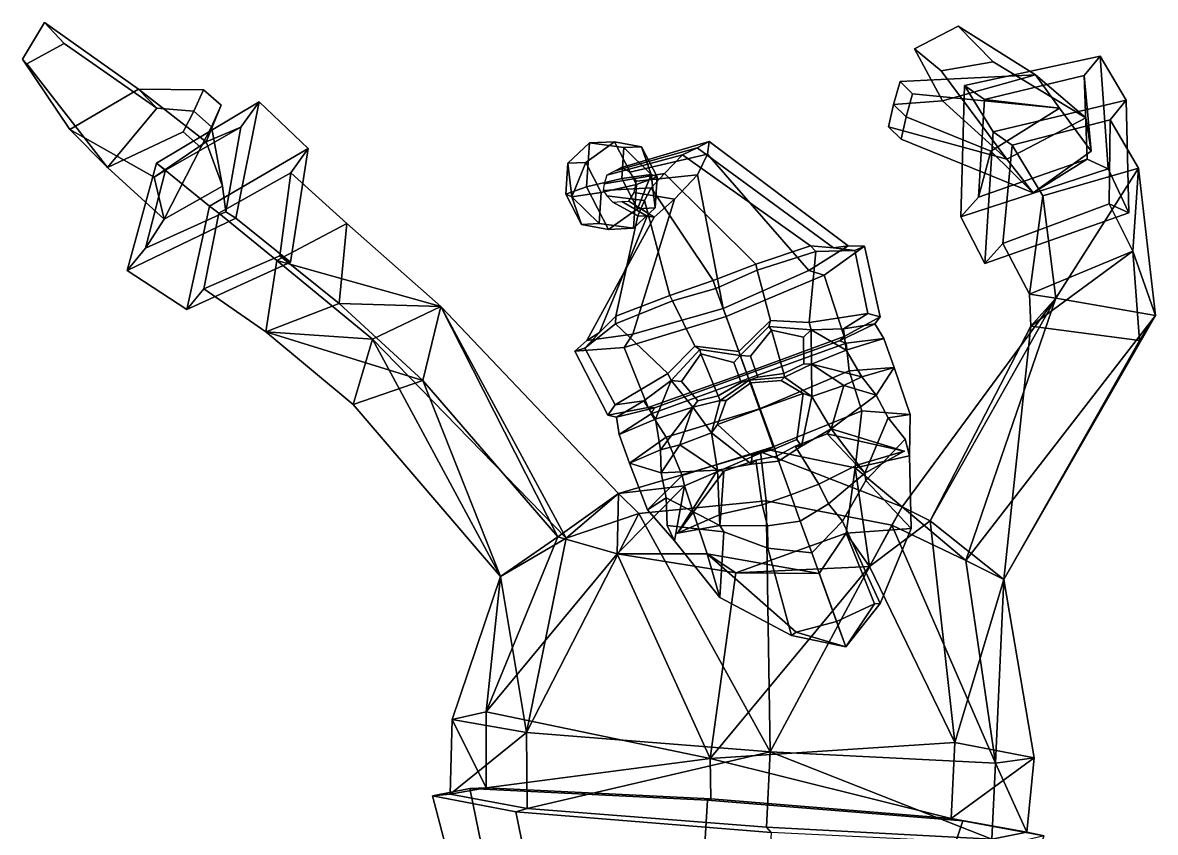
# Model space of a CAD drawing. Extents: x -321 to 168, y -161 to 365.
# Drawn here: x -321 to 167.7, y 15.1 to 364.7 of the extents above; entities that cross this region are included whole.
import ezdxf

# ---------------------------------------------------------------- set-up
doc = ezdxf.new("R2010")
doc.units = 0

msp = doc.modelspace()

# ---------------------------------------------------------------- linework, layer by layer
for p in [(59.280144, 179.624817, 96.495132), (-38.515999, 144.223114, 96.495132)]:
    msp.add_point(p)
for points in [[(-319.134705, 346.829834, 126.013069), (-302.998566, 355.644928, 132.021713), (-311.608002, 364.65741, 114.5019), (-320.973053, 348.833923, 102.777237)], [(-320.973053, 348.833923, 102.777237), (-311.608002, 364.65741, 114.5019), (-270.936554, 335.942474, 66.626259), (-300.655518, 318.511963, 55.118664)], [(-302.998566, 355.644928, 132.021713), (-263.124908, 327.697906, 106.921448), (-270.936554, 335.942474, 66.626259), (-311.608002, 364.65741, 114.5019)], [(75.250961, 343.857544, 147.862961), (97.629372, 347.794678, 142.294708), (82.55011, 363.175903, 138.890549), (63.741619, 353.316864, 135.524353)], [(63.741619, 353.316864, 135.524353), (82.55011, 363.175903, 138.890549), (115.9533, 342.110291, 82.222595), (75.904411, 330.904297, 87.04023)], [(97.629372, 347.794678, 142.294708), (137.637665, 323.541351, 104.682495), (115.9533, 342.110291, 82.222595), (82.55011, 363.175903, 138.890549)], [(-319.134705, 346.829834, 126.013069), (-284.437134, 302.102631, 86.588104), (-263.124908, 327.697906, 106.921448), (-302.998566, 355.644928, 132.021713)], [(75.250961, 343.857544, 147.862961), (63.741619, 353.316864, 135.524353), (75.904411, 330.904297, 87.04023), (103.617989, 305.671234, 97.90406)], [(-319.134705, 346.829834, 126.013069), (-320.973053, 348.833923, 102.777237), (-300.655518, 318.511963, 55.118664), (-284.437134, 302.102631, 86.588104)], [(75.250961, 343.857544, 147.862961), (103.617989, 305.671234, 97.90406), (137.637665, 323.541351, 104.682495), (97.629372, 347.794678, 142.294708)], [(143.782181, 350.204803, 55.039082), (155.079605, 331.184601, 30.389214), (97.686577, 317.564972, 15.483627), (85.40062, 337.445129, 37.917942)], [(143.782181, 350.204803, 55.039082), (85.40062, 337.445129, 37.917942), (93.992996, 331.454742, 46.6115), (136.884598, 341.881165, 58.629185)], [(147.280472, 301.486206, 97.045662), (143.782181, 350.204803, 55.039082), (136.884598, 341.881165, 58.629185), (138.233231, 305.726135, 89.555901)], [(156.184631, 282.520203, 70.051918), (155.079605, 331.184601, 30.389214), (143.782181, 350.204803, 55.039082), (147.280472, 301.486206, 97.045662)], [(54.667007, 329.307617, 77.36319), (75.904411, 330.904297, 87.04023), (115.9533, 342.110291, 82.222595), (57.536777, 339.287933, 72.732002)], [(57.536777, 339.287933, 72.732002), (115.9533, 342.110291, 82.222595), (126.278198, 327.700928, 53.993301), (62.949627, 333.968903, 62.250065)], [(137.637665, 323.541351, 104.682495), (139.95845, 309.111328, 72.238243), (126.278198, 327.700928, 53.993301), (115.9533, 342.110291, 82.222595)], [(54.667007, 329.307617, 77.36319), (57.536777, 339.287933, 72.732002), (62.949627, 333.968903, 62.250065), (60.198025, 323.980927, 66.92363)], [(94.078461, 260.619324, 59.686882), (83.761681, 280.773895, 83.865761), (85.40062, 337.445129, 37.917942), (97.686577, 317.564972, 15.483627)], [(83.761681, 280.773895, 83.865761), (91.414528, 289.281982, 80.467583), (93.992996, 331.454742, 46.6115), (85.40062, 337.445129, 37.917942)], [(139.95845, 309.111328, 72.238243), (136.884598, 341.881165, 58.629185), (93.992996, 331.454742, 46.6115), (126.278198, 327.700928, 53.993301)], [(114.988045, 291.217712, 70.115913), (138.233231, 305.726135, 89.555901), (136.884598, 341.881165, 58.629185), (139.95845, 309.111328, 72.238243)], [(-300.655518, 318.511963, 55.118664), (-270.936554, 335.942474, 66.626259), (-241.812103, 313.13443, 47.312843), (-264.204315, 297.885681, 37.919735)], [(-242.956512, 335.652191, 118.85231), (-235.290771, 328.973969, 110.846069), (-241.812103, 313.13443, 47.312843), (-270.936554, 335.942474, 66.626259)], [(-247.13829, 326.387878, 123.948891), (-242.956512, 335.652191, 118.85231), (-270.936554, 335.942474, 66.626259), (-263.124908, 327.697906, 106.921448)], [(-247.13829, 326.387878, 123.948891), (-239.552002, 319.699341, 115.845695), (-235.290771, 328.973969, 110.846069), (-242.956512, 335.652191, 118.85231)], [(60.198025, 323.980927, 66.92363), (62.949627, 333.968903, 62.250065), (126.278198, 327.700928, 53.993301), (96.647614, 309.111328, 49.69202)], [(-251.763809, 317.465759, 128.380676), (-247.13829, 326.387878, 123.948891), (-263.124908, 327.697906, 106.921448), (-284.437134, 302.102631, 86.588104)], [(-263.259247, 304.045044, 12.686824), (-218.976654, 330.504608, 47.37534), (-197.796661, 310.356384, 33.413902), (-240.301315, 285.455292, -2.292161)], [(-263.259247, 304.045044, 12.686824), (-259.378784, 301.000153, 22.954205), (-226.814407, 319.526855, 49.205841), (-218.976654, 330.504608, 47.37534)], [(-239.552002, 319.699341, 115.845695), (-234.732086, 294.043396, 74.932213), (-241.812103, 313.13443, 47.312843), (-235.290771, 328.973969, 110.846069)], [(-228.941986, 280.256989, 99.350212), (-218.976654, 330.504608, 47.37534), (-226.814407, 319.526855, 49.205841), (-233.380844, 282.978912, 88.608284)], [(-205.42334, 261.278595, 85.787178), (-197.796661, 310.356384, 33.413902), (-218.976654, 330.504608, 47.37534), (-228.941986, 280.256989, 99.350212)], [(52.549541, 319.692566, 82.232216), (103.617989, 305.671234, 97.90406), (75.904411, 330.904297, 87.04023), (54.667007, 329.307617, 77.36319)], [(52.549541, 319.692566, 82.232216), (54.667007, 329.307617, 77.36319), (60.198025, 323.980927, 66.92363), (57.989117, 314.357239, 71.72345)], [(96.647614, 309.111328, 49.69202), (126.278198, 327.700928, 53.993301), (93.992996, 331.454742, 46.6115), (91.414528, 289.281982, 80.467583)], [(155.079605, 331.184601, 30.389214), (148.106934, 322.720978, 34.058159), (105.836937, 311.788971, 23.805414), (97.686577, 317.564972, 15.483627)], [(156.184631, 282.520203, 70.051918), (147.799362, 286.435181, 63.122036), (148.106934, 322.720978, 34.058159), (155.079605, 331.184601, 30.389214)], [(-251.763809, 317.465759, 128.380676), (-244.082886, 310.766998, 120.342056), (-239.552002, 319.699341, 115.845695), (-247.13829, 326.387878, 123.948891)], [(57.989117, 314.357239, 71.72345), (60.198025, 323.980927, 66.92363), (96.647614, 309.111328, 49.69202), (114.988045, 291.217712, 70.115913)], [(103.617989, 305.671234, 97.90406), (114.988045, 291.217712, 70.115913), (139.95845, 309.111328, 72.238243), (137.637665, 323.541351, 104.682495)], [(148.106934, 322.720978, 34.058159), (160.345871, 301.825195, 7.261449), (119.070457, 289.816071, -1.676195), (105.836937, 311.788971, 23.805414)], [(157.956589, 265.952271, 35.054813), (160.345871, 301.825195, 7.261449), (148.106934, 322.720978, 34.058159), (147.799362, 286.435181, 63.122036)], [(-284.437134, 302.102631, 86.588104), (-300.655518, 318.511963, 55.118664), (-264.204315, 297.885681, 37.919735), (-259.966309, 279.851135, 61.503757)], [(-264.204315, 297.885681, 37.919735), (-241.812103, 313.13443, 47.312843), (-226.814407, 319.526855, 49.205841), (-259.378784, 301.000153, 22.954205)], [(-244.082886, 310.766998, 120.342056), (-259.966309, 279.851135, 61.503757), (-234.732086, 294.043396, 74.932213), (-239.552002, 319.699341, 115.845695)], [(-234.732086, 294.043396, 74.932213), (-233.380844, 282.978912, 88.608284), (-226.814407, 319.526855, 49.205841), (-241.812103, 313.13443, 47.312843)], [(52.549541, 319.692566, 82.232216), (57.989117, 314.357239, 71.72345), (114.988045, 291.217712, 70.115913), (103.617989, 305.671234, 97.90406)], [(-251.763809, 317.465759, 128.380676), (-284.437134, 302.102631, 86.588104), (-259.966309, 279.851135, 61.503757), (-244.082886, 310.766998, 120.342056)], [(-85.724632, 303.955841, 4.273912), (-76.446869, 312.740662, -5.108076), (-77.746857, 293.769165, -16.072855), (-86.643883, 290.540924, -3.479406)], [(-65.645798, 313.267883, 13.02423), (-76.446869, 312.740662, -5.108076), (-85.724632, 303.955841, 4.273912), (-78.087151, 304.328644, 17.095339)], [(-56.144756, 294.823608, 20.191677), (-65.645798, 313.267883, 13.02423), (-78.087151, 304.328644, 17.095339), (-71.368889, 291.28653, 22.1635)], [(-61.603455, 310.7211, -10.291333), (-62.522705, 297.306213, -18.044651), (-77.746857, 293.769165, -16.072855), (-76.446869, 312.740662, -5.108076)], [(-65.645798, 313.267883, 13.02423), (-53.965969, 311.093903, 2.530094), (-61.603455, 310.7211, -10.291333), (-76.446869, 312.740662, -5.108076)], [(-56.144756, 294.823608, 20.191677), (-47.247707, 298.051819, 7.598255), (-53.965969, 311.093903, 2.530094), (-65.645798, 313.267883, 13.02423)], [(-65.430939, 300.62793, 11.629828), (-29.996511, 310.670471, 52.842693), (-24.77158, 313.34021, 43.809608), (-62.593117, 302.134644, 9.873055)], [(-62.593117, 302.134644, 9.873055), (-24.77158, 313.34021, 43.809608), (-25.513271, 307.935486, 34.425068), (-59.036678, 300.037964, 7.79352)], [(35.207359, 268.312256, 37.509758), (-24.77158, 313.34021, 43.809608), (-29.996511, 310.670471, 52.842693), (28.869303, 267.400513, 60.679428)], [(18.235157, 257.650177, 16.319862), (-25.513271, 307.935486, 34.425068), (-24.77158, 313.34021, 43.809608), (35.207359, 268.312256, 37.509758)], [(94.078461, 260.619324, 59.686882), (97.686577, 317.564972, 15.483627), (105.836937, 311.788971, 23.805414), (101.893951, 269.262421, 56.253361)], [(-240.301315, 285.455292, -2.292161), (-197.796661, 310.356384, 33.413902), (-205.248428, 299.858734, 35.234035), (-236.387665, 282.332703, 8.131133)], [(-205.42334, 261.278595, 85.787178), (-209.964966, 264.017029, 74.857903), (-205.248428, 299.858734, 35.234035), (-197.796661, 310.356384, 33.413902)], [(-68.970566, 298.858459, 13.817698), (-36.31263, 307.581757, 64.056358), (-29.996511, 310.670471, 52.842693), (-65.430939, 300.62793, 11.629828)], [(-49.889519, 299.080139, -8.239739), (-62.522705, 297.306213, -18.044651), (-61.603455, 310.7211, -10.291333)], [(-53.965969, 311.093903, 2.530094), (-49.889519, 299.080139, -8.239739), (-61.603455, 310.7211, -10.291333)], [(-59.036678, 300.037964, 7.79352), (-25.513271, 307.935486, 34.425068), (-29.915327, 298.947449, 27.732841), (-56.118763, 296.244019, 6.150836)], [(-47.247707, 298.051819, 7.598255), (-49.889519, 299.080139, -8.239739), (-53.965969, 311.093903, 2.530094)], [(28.869303, 267.400513, 60.679428), (-29.996511, 310.670471, 52.842693), (-36.31263, 307.581757, 64.056358), (18.911833, 268.347595, 88.605896)], [(-18.740019, 241.186768, -2.974265), (-29.915327, 298.947449, 27.732841), (-25.513271, 307.935486, 34.425068), (18.235157, 257.650177, 16.319862)], [(114.988045, 291.217712, 70.115913), (96.647614, 309.111328, 49.69202), (91.414528, 289.281982, 80.467583), (138.233231, 305.726135, 89.555901)], [(119.070457, 289.816071, -1.676195), (113.322678, 247.429382, 29.845779), (101.893951, 269.262421, 56.253361), (105.836937, 311.788971, 23.805414)], [(-250.103287, 240.799988, 40.747322), (-275.905426, 257.629456, 55.534943), (-263.259247, 304.045044, 12.686824), (-240.301315, 285.455292, -2.292161)], [(-275.905426, 257.629456, 55.534943), (-268.03241, 267.321503, 55.455418), (-259.378784, 301.000153, 22.954205), (-263.259247, 304.045044, 12.686824)], [(-84.002037, 289.512604, 12.358637), (-85.724632, 303.955841, 4.273912), (-86.643883, 290.540924, -3.479406)], [(-78.087151, 304.328644, 17.095339), (-85.724632, 303.955841, 4.273912), (-84.002037, 289.512604, 12.358637)], [(-71.368889, 291.28653, 22.1635), (-78.087151, 304.328644, 17.095339), (-84.002037, 289.512604, 12.358637)], [(-70.054962, 295.106201, 14.586328), (-44.12006, 299.586304, 69.051338), (-36.31263, 307.581757, 64.056358), (-68.970566, 298.858459, 13.817698)], [(18.911833, 268.347595, 88.605896), (-36.31263, 307.581757, 64.056358), (-44.12006, 299.586304, 69.051338), (-4.639627, 260.370728, 101.565422)], [(147.280472, 301.486206, 97.045662), (138.233231, 305.726135, 89.555901), (91.414528, 289.281982, 80.467583), (83.761681, 280.773895, 83.865761)], [(-259.966309, 279.851135, 61.503757), (-264.204315, 297.885681, 37.919735), (-259.378784, 301.000153, 22.954205), (-268.03241, 267.321503, 55.455418)], [(-236.387665, 282.332703, 8.131133), (-205.248428, 299.858734, 35.234035), (-181.152435, 277.883118, 19.623055), (-211.31398, 261.974243, -8.034665)], [(-181.152435, 277.883118, 19.623055), (-205.248428, 299.858734, 35.234035), (-209.964966, 264.017029, 74.857903), (-184.428024, 243.337433, 59.861961)], [(-70.528893, 292.191315, 14.961316), (-49.864586, 293.292236, 71.853767), (-44.12006, 299.586304, 69.051338), (-70.054962, 295.106201, 14.586328)], [(-49.889519, 299.080139, -8.239739), (-55.804417, 284.26416, -12.976434), (-62.522705, 297.306213, -18.044651)], [(-18.740019, 241.186768, -2.974265), (-57.685822, 230.167175, 16.319864), (-39.758549, 288.416931, 33.074642), (-29.915327, 298.947449, 27.732841)], [(-57.131214, 291.344666, 6.911242), (-56.118763, 296.244019, 6.150836), (-29.915327, 298.947449, 27.732841), (-39.758549, 288.416931, 33.074642)], [(-48.166935, 284.636963, -0.155007), (-55.804417, 284.26416, -12.976434), (-49.889519, 299.080139, -8.239739)], [(-47.247707, 298.051819, 7.598255), (-48.166935, 284.636963, -0.155007), (-49.889519, 299.080139, -8.239739)], [(-23.138264, 253.336792, 108.993706), (-4.639627, 260.370728, 101.565422), (-44.12006, 299.586304, 69.051338), (-49.864586, 293.292236, 71.853767)], [(156.184631, 282.520203, 70.051918), (147.280472, 301.486206, 97.045662), (83.761681, 280.773895, 83.865761), (94.078461, 260.619324, 59.686882)], [(160.345871, 301.825195, 7.261449), (124.760223, 245.651245, -30.037838), (119.070457, 289.816071, -1.676195)], [(160.345871, 301.825195, 7.261449), (167.657776, 238.203247, -33.052433), (124.760223, 245.651245, -30.037838)], [(157.956589, 265.952271, 35.054813), (167.657776, 238.203247, -33.052433), (160.345871, 301.825195, 7.261449)], [(-259.966309, 279.851135, 61.503757), (-268.03241, 267.321503, 55.455418), (-233.380844, 282.978912, 88.608284), (-234.732086, 294.043396, 74.932213)], [(-79.925598, 277.498871, 1.588811), (-86.643883, 290.540924, -3.479406), (-77.746857, 293.769165, -16.072855), (-68.245796, 275.32486, -8.905379)], [(-55.804417, 284.26416, -12.976434), (-68.245796, 275.32486, -8.905379), (-77.746857, 293.769165, -16.072855), (-62.522705, 297.306213, -18.044651)], [(-56.144756, 294.823608, 20.191677), (-71.368889, 291.28653, 22.1635), (-72.288116, 277.871674, 14.410237), (-57.444725, 275.852081, 9.226926)], [(-70.528893, 292.191315, 14.961316), (-68.906387, 289.866058, 14.054508), (-52.706829, 287.820892, 68.237328), (-49.864586, 293.292236, 71.853767)], [(-56.144756, 294.823608, 20.191677), (-57.444725, 275.852081, 9.226926), (-48.166935, 284.636963, -0.155007), (-47.247707, 298.051819, 7.598255)], [(-23.138264, 253.336792, 108.993706), (-49.864586, 293.292236, 71.853767), (-52.706829, 287.820892, 68.237328), (-41.852962, 246.899689, 101.565422)], [(-84.002037, 289.512604, 12.358637), (-86.643883, 290.540924, -3.479406), (-79.925598, 277.498871, 1.588811)], [(-71.368889, 291.28653, 22.1635), (-84.002037, 289.512604, 12.358637), (-72.288116, 277.871674, 14.410237)], [(-72.288116, 277.871674, 14.410237), (-84.002037, 289.512604, 12.358637), (-79.925598, 277.498871, 1.588811)], [(-57.685822, 230.167175, 16.319864), (-77.550194, 227.494598, 37.509758), (-48.576927, 280.722656, 41.552906), (-39.758549, 288.416931, 33.074642)], [(-68.906387, 289.866058, 14.054508), (-66.398537, 287.124084, 12.626783), (-55.54118, 281.235229, 62.233524), (-52.706829, 287.820892, 68.237328)], [(-59.40889, 287.607239, 8.398677), (-57.131214, 291.344666, 6.911242), (-39.758549, 288.416931, 33.074642), (-48.576927, 280.722656, 41.552906)], [(113.322678, 247.429382, 29.845779), (119.070457, 289.816071, -1.676195), (124.760223, 245.651245, -30.037838)], [(-250.103287, 240.799988, 40.747322), (-240.301315, 285.455292, -2.292161), (-236.387665, 282.332703, 8.131133), (-242.809052, 249.769531, 40.686783)], [(-57.444725, 275.852081, 9.226926), (-68.245796, 275.32486, -8.905379), (-55.804417, 284.26416, -12.976434), (-48.166935, 284.636963, -0.155007)], [(-66.398537, 287.124084, 12.626783), (-62.539307, 287.435455, 10.290932), (-51.614372, 281.050171, 50.793362), (-55.54118, 281.235229, 62.233524)], [(-65.053207, 237.952637, 88.605896), (-41.852962, 246.899689, 101.565422), (-52.706829, 287.820892, 68.237328), (-55.54118, 281.235229, 62.233524)], [(-62.539307, 287.435455, 10.290932), (-59.40889, 287.607239, 8.398677), (-48.576927, 280.722656, 41.552906), (-51.614372, 281.050171, 50.793362)], [(156.184631, 282.520203, 70.051918), (94.078461, 260.619324, 59.686882), (101.893951, 269.262421, 56.253361), (147.799362, 286.435181, 63.122036)], [(113.322678, 247.429382, 29.845779), (157.956589, 265.952271, 35.054813), (147.799362, 286.435181, 63.122036), (101.893951, 269.262421, 56.253361)], [(-275.905426, 257.629456, 55.534943), (-228.941986, 280.256989, 99.350212), (-233.380844, 282.978912, 88.608284), (-268.03241, 267.321503, 55.455418)], [(-250.103287, 240.799988, 40.747322), (-205.42334, 261.278595, 85.787178), (-228.941986, 280.256989, 99.350212), (-275.905426, 257.629456, 55.534943)], [(-216.027145, 231.133118, 25.005581), (-242.809052, 249.769531, 40.686783), (-236.387665, 282.332703, 8.131133), (-211.31398, 261.974243, -8.034665)], [(-77.550194, 227.494598, 37.509758), (-72.097145, 230.851166, 60.679428), (-51.614372, 281.050171, 50.793362), (-48.576927, 280.722656, 41.552906)], [(-72.097145, 230.851166, 60.679428), (-65.053207, 237.952637, 88.605896), (-55.54118, 281.235229, 62.233524), (-51.614372, 281.050171, 50.793362)], [(-211.31398, 261.974243, -8.034665), (-181.152435, 277.883118, 19.623055), (-140.622864, 242.141296, 16.998755)], [(-184.428024, 243.337433, 59.861961), (-140.622864, 242.141296, 16.998755), (-181.152435, 277.883118, 19.623055)], [(-57.444725, 275.852081, 9.226926), (-72.288116, 277.871674, 14.410237), (-79.925598, 277.498871, 1.588811), (-68.245796, 275.32486, -8.905379)], [(-250.103287, 240.799988, 40.747322), (-242.809052, 249.769531, 40.686783), (-209.964966, 264.017029, 74.857903), (-205.42334, 261.278595, 85.787178)], [(-184.428024, 243.337433, 59.861961), (-209.964966, 264.017029, 74.857903), (-242.809052, 249.769531, 40.686783), (-216.027145, 231.133118, 25.005581)], [(-4.09409, 257.721832, 106.255333), (21.125263, 265.882935, 92.966484), (18.911833, 268.347595, 88.605896), (-4.639627, 260.370728, 101.565422)], [(1.683785, 236.022644, 108.592934), (18.364187, 235.213745, 96.802124), (21.125263, 265.882935, 92.966484), (-4.09409, 257.721832, 106.255333)], [(42.261631, 268.081299, 35.851646), (24.841194, 255.643982, 12.511163), (18.235157, 257.650177, 16.319862), (35.207359, 268.312256, 37.509758)], [(18.364187, 235.213745, 96.802124), (43.629314, 239.117249, 77.739914), (38.089714, 266.310059, 61.73048), (21.125263, 265.882935, 92.966484)], [(21.125263, 265.882935, 92.966484), (38.089714, 266.310059, 61.73048), (28.869303, 267.400513, 60.679428), (18.911833, 268.347595, 88.605896)], [(49.006523, 237.699097, 40.018829), (33.474522, 229.164307, 13.866787), (24.841194, 255.643982, 12.511163), (42.261631, 268.081299, 35.851646)], [(38.089714, 266.310059, 61.73048), (42.261631, 268.081299, 35.851646), (35.207359, 268.312256, 37.509758), (28.869303, 267.400513, 60.679428)], [(43.629314, 239.117249, 77.739914), (49.006523, 237.699097, 40.018829), (42.261631, 268.081299, 35.851646), (38.089714, 266.310059, 61.73048)], [(157.956589, 265.952271, 35.054813), (113.322678, 247.429382, 29.845779), (114.001961, 233.551208, 20.471243)], [(157.956589, 265.952271, 35.054813), (114.001961, 233.551208, 20.471243), (160.803833, 227.390442, 10.182785)], [(157.956589, 265.952271, 35.054813), (160.803833, 227.390442, 10.182785), (167.657776, 238.203247, -33.052433)], [(-216.027145, 231.133118, 25.005581), (-211.31398, 261.974243, -8.034665), (-170.091324, 228.015747, -6.087024)], [(-211.31398, 261.974243, -8.034665), (-140.622864, 242.141296, 16.998755), (-170.091324, 228.015747, -6.087024)], [(-21.900185, 249.916626, 112.282356), (-4.09409, 257.721832, 106.255333), (-4.639627, 260.370728, 101.565422), (-23.138264, 253.336792, 108.993706)], [(-12.04626, 222.695465, 112.074959), (1.683785, 236.022644, 108.592934), (-4.09409, 257.721832, 106.255333), (-21.900185, 249.916626, 112.282356)], [(24.841194, 255.643982, 12.511163), (-17.50931, 237.786987, -7.526244), (-18.740019, 241.186768, -2.974265), (18.235157, 257.650177, 16.319862)], [(33.474522, 229.164307, 13.866787), (-8.745274, 213.576599, -5.901318), (-17.50931, 237.786987, -7.526244), (24.841194, 255.643982, 12.511163)], [(-21.900185, 249.916626, 112.282356), (-23.138264, 253.336792, 108.993706), (-41.852962, 246.899689, 101.565422), (-40.576511, 244.515381, 106.255333)], [(-12.04626, 222.695465, 112.074959), (-21.900185, 249.916626, 112.282356), (-40.576511, 244.515381, 106.255333), (-31.020903, 225.042419, 108.592934)], [(-40.576511, 244.515381, 106.255333), (-41.852962, 246.899689, 101.565422), (-65.053207, 237.952637, 88.605896), (-65.176117, 234.642273, 92.966484)], [(-31.020903, 225.042419, 108.592934), (-40.576511, 244.515381, 106.255333), (-65.176117, 234.642273, 92.966484), (-42.603207, 213.14386, 96.802116)], [(70.560509, 149.531494, 51.562283), (124.760223, 245.651245, -30.037838), (58.399792, 155.607605, 6.357838)], [(85.857346, 132.424133, -20.267643), (58.399792, 155.607605, 6.357838), (124.760223, 245.651245, -30.037838)], [(70.560509, 149.531494, 51.562283), (114.001961, 233.551208, 20.471243), (124.760223, 245.651245, -30.037838)], [(85.857346, 132.424133, -20.267643), (124.760223, 245.651245, -30.037838), (167.657776, 238.203247, -33.052433)], [(113.322678, 247.429382, 29.845779), (124.760223, 245.651245, -30.037838), (114.001961, 233.551208, 20.471243)], [(-216.027145, 231.133118, 25.005581), (-148.349457, 210.216583, 51.602306), (-184.428024, 243.337433, 59.861961)], [(-184.428024, 243.337433, 59.861961), (-148.349457, 210.216583, 51.602306), (-140.622864, 242.141296, 16.998755)], [(-86.454865, 142.14151, -35.592037), (-170.091324, 228.015747, -6.087024), (-140.622864, 242.141296, 16.998755)], [(-90.171265, 142.590942, 41.213921), (-140.622864, 242.141296, 16.998755), (-148.349457, 210.216583, 51.602306)], [(-90.171265, 142.590942, 41.213921), (-63.902641, 161.420135, -1.819901), (-140.622864, 242.141296, 16.998755)], [(-86.454865, 142.14151, -35.592037), (-140.622864, 242.141296, 16.998755), (-63.902641, 161.420135, -1.819901)], [(-61.476959, 224.397278, 12.511164), (-57.685822, 230.167175, 16.319864), (-18.740019, 241.186768, -2.974265), (-17.50931, 237.786987, -7.526244)], [(-65.176117, 234.642273, 92.966484), (-65.053207, 237.952637, 88.605896), (-72.097145, 230.851166, 60.679428), (-78.483032, 224.111328, 61.73048)], [(-42.603207, 213.14386, 96.802116), (-65.176117, 234.642273, 92.966484), (-78.483032, 224.111328, 61.73048), (-65.332626, 199.673584, 77.739914)], [(-51.159904, 198.5271, 13.866788), (-61.476959, 224.397278, 12.511164), (-17.50931, 237.786987, -7.526244), (-8.745274, 213.576599, -5.901318)], [(-12.04626, 222.695465, 112.074959), (-11.4058, 220.926208, 109.102097), (0.962544, 233.406372, 107.094673), (1.683785, 236.022644, 108.592934)], [(1.683785, 236.022644, 108.592934), (0.962544, 233.406372, 107.094673), (19.211151, 232.014069, 94.976685), (18.364187, 235.213745, 96.802124)], [(33.094204, 232.479065, 78.249641), (43.629314, 239.117249, 77.739914), (18.364187, 235.213745, 96.802124), (19.211151, 232.014069, 94.976685)], [(49.006523, 237.699097, 40.018829), (46.583805, 234.68045, 41.26128), (31.421478, 227.238037, 14.896183), (33.474522, 229.164307, 13.866787)], [(50.521259, 228.223145, 42.462151), (34.240952, 226.242767, 12.672509), (31.421478, 227.238037, 14.896183), (46.583805, 234.68045, 41.26128)], [(43.629314, 239.117249, 77.739914), (33.094204, 232.479065, 78.249641), (46.583805, 234.68045, 41.26128), (49.006523, 237.699097, 40.018829)], [(33.094204, 232.479065, 78.249641), (34.342648, 223.234497, 78.655991), (50.521259, 228.223145, 42.462151), (46.583805, 234.68045, 41.26128)], [(102.316818, 124.271027, 19.639944), (85.857346, 132.424133, -20.267643), (167.657776, 238.203247, -33.052433)], [(160.803833, 227.390442, 10.182785), (102.316818, 124.271027, 19.639944), (167.657776, 238.203247, -33.052433)], [(-216.027145, 231.133118, 25.005581), (-178.37326, 199.795105, 22.361713), (-148.349457, 210.216583, 51.602306)], [(-216.027145, 231.133118, 25.005581), (-170.091324, 228.015747, -6.087024), (-178.37326, 199.795105, 22.361713)], [(-78.483032, 224.111328, 61.73048), (-72.097145, 230.851166, 60.679428), (-77.550194, 227.494598, 37.509758), (-82.822021, 222.801636, 35.851646)], [(-82.822021, 222.801636, 35.851646), (-77.550194, 227.494598, 37.509758), (-57.685822, 230.167175, 16.319864), (-61.476959, 224.397278, 12.511164)], [(2.046012, 231.902466, 104.268639), (0.962544, 233.406372, 107.094673), (-11.4058, 220.926208, 109.102097), (-6.990826, 220.59375, 106.276031)], [(-6.990826, 220.59375, 106.276031), (-3.755651, 211.656677, 107.318275), (7.414523, 213.202881, 102.009949), (2.046012, 231.902466, 104.268639)], [(2.046012, 231.902466, 104.268639), (15.824884, 228.856567, 92.15062), (19.211151, 232.014069, 94.976685), (0.962544, 233.406372, 107.094673)], [(7.414523, 213.202881, 102.009949), (16.066833, 217.394257, 95.723228), (15.824884, 228.856567, 92.15062), (2.046012, 231.902466, 104.268639)], [(16.066833, 217.394257, 95.723228), (19.329147, 217.203491, 98.549278), (19.211151, 232.014069, 94.976685), (15.824884, 228.856567, 92.15062)], [(34.342648, 223.234497, 78.655991), (33.094204, 232.479065, 78.249641), (19.211151, 232.014069, 94.976685)], [(19.329147, 217.203491, 98.549278), (34.342648, 223.234497, 78.655991), (19.211151, 232.014069, 94.976685)], [(102.316818, 124.271027, 19.639944), (114.001961, 233.551208, 20.471243), (70.560509, 149.531494, 51.562283)], [(160.803833, 227.390442, 10.182785), (114.001961, 233.551208, 20.471243), (102.316818, 124.271027, 19.639944)], [(-178.37326, 199.795105, 22.361713), (-170.091324, 228.015747, -6.087024), (-114.869492, 125.576965, -1.100094)], [(-114.869492, 125.576965, -1.100094), (-170.091324, 228.015747, -6.087024), (-86.454865, 142.14151, -35.592037)], [(-31.020903, 225.042419, 108.592934), (-42.603207, 213.14386, 96.802116), (-41.205776, 210.143433, 94.976685), (-28.792097, 223.49408, 107.094673)], [(-12.04626, 222.695465, 112.074959), (-31.020903, 225.042419, 108.592934), (-28.792097, 223.49408, 107.094673), (-11.4058, 220.926208, 109.102097)], [(33.474522, 229.164307, 13.866787), (31.421478, 227.238037, 14.896183), (-8.488815, 212.868134, -2.275021), (-8.745274, 213.576599, -5.901318)], [(34.240952, 226.242767, 12.672509), (-7.793586, 210.947571, -2.405133), (-8.488815, 212.868134, -2.275021), (31.421478, 227.238037, 14.896183)], [(35.641514, 214.309875, 11.18878), (-3.070409, 197.899963, -0.945824), (-7.793586, 210.947571, -2.405133), (34.240952, 226.242767, 12.672509)], [(55.032692, 215.824432, 44.641083), (35.641514, 214.309875, 11.18878), (34.240952, 226.242767, 12.672509), (50.521259, 228.223145, 42.462151)], [(34.342648, 223.234497, 78.655991), (41.097305, 211.748657, 78.504814), (55.032692, 215.824432, 44.641083), (50.521259, 228.223145, 42.462151)], [(-68.556068, 195.142029, 40.018829), (-82.822021, 222.801636, 35.851646), (-61.476959, 224.397278, 12.511164), (-51.159904, 198.5271, 13.866788)], [(-65.332626, 199.673584, 77.739914), (-78.483032, 224.111328, 61.73048), (-82.822021, 222.801636, 35.851646), (-68.556068, 195.142029, 40.018829)], [(-28.390406, 221.623962, 104.469688), (-28.792097, 223.49408, 107.094673), (-41.205776, 210.143433, 94.976685), (-36.766212, 209.691772, 94.654114)], [(-20.909693, 203.600922, 102.64016), (-28.390406, 221.623962, 104.469688), (-36.766212, 209.691772, 94.654114), (-29.774532, 201.385803, 97.547935)], [(-28.390406, 221.623962, 104.469688), (-14.11828, 217.886841, 106.095718), (-11.4058, 220.926208, 109.102097), (-28.792097, 223.49408, 107.094673)], [(-14.11828, 217.886841, 106.095718), (-28.390406, 221.623962, 104.469688), (-20.909693, 203.600922, 102.64016), (-11.01495, 209.313965, 106.939919)], [(-11.01495, 209.313965, 106.939919), (-7.559749, 210.301605, 110.144318), (-11.4058, 220.926208, 109.102097), (-14.11828, 217.886841, 106.095718)], [(-3.755651, 211.656677, 107.318275), (-6.990826, 220.59375, 106.276031), (-11.4058, 220.926208, 109.102097), (-7.559749, 210.301605, 110.144318)], [(41.097305, 211.748657, 78.504814), (34.342648, 223.234497, 78.655991), (19.329147, 217.203491, 98.549278)], [(7.414523, 213.202881, 102.009949), (7.699466, 211.631348, 104.835991), (19.329147, 217.203491, 98.549278), (16.066833, 217.394257, 95.723228)], [(19.427805, 203.198914, 104.760262), (19.329147, 217.203491, 98.549278), (7.699466, 211.631348, 104.835991)], [(33.238071, 208.035034, 101.72583), (41.097305, 211.748657, 78.504814), (19.329147, 217.203491, 98.549278)], [(33.238071, 208.035034, 101.72583), (19.329147, 217.203491, 98.549278), (19.427805, 203.198914, 104.760262)], [(61.959026, 195.408691, 46.003769), (41.018768, 197.126465, 14.099627), (35.641514, 214.309875, 11.18878), (55.032692, 215.824432, 44.641083)], [(41.097305, 211.748657, 78.504814), (47.221859, 203.837585, 77.948036), (55.032692, 215.824432, 44.641083)], [(52.452038, 194.106873, 78.12674), (61.959026, 195.408691, 46.003769), (55.032692, 215.824432, 44.641083), (47.221859, 203.837585, 77.948036)], [(-178.37326, 199.795105, 22.361713), (-114.869492, 125.576965, -1.100094), (-148.349457, 210.216583, 51.602306)], [(-114.869492, 125.576965, -1.100094), (-90.171265, 142.590942, 41.213921), (-148.349457, 210.216583, 51.602306)], [(-52.989506, 201.3172, 78.249641), (-41.205776, 210.143433, 94.976685), (-42.603207, 213.14386, 96.802116), (-65.332626, 199.673584, 77.739914)], [(-48.031147, 193.415588, 78.655991), (-41.205776, 210.143433, 94.976685), (-52.989506, 201.3172, 78.249641)], [(-51.159904, 198.5271, 13.866788), (-8.745274, 213.576599, -5.901318), (-8.488815, 212.868134, -2.275021), (-48.349537, 198.361328, 14.896184)], [(-49.878632, 195.791901, 12.672509), (-48.349537, 198.361328, 14.896184), (-8.488815, 212.868134, -2.275021), (-7.793586, 210.947571, -2.405133)], [(-43.316307, 185.727539, 11.188781), (-49.878632, 195.791901, 12.672509), (-7.793586, 210.947571, -2.405133), (-3.070409, 197.899963, -0.945824)], [(-31.816036, 198.689209, 98.549278), (-41.205776, 210.143433, 94.976685), (-48.031147, 193.415588, 78.655991)], [(-29.774532, 201.385803, 97.547935), (-36.766212, 209.691772, 94.654114), (-41.205776, 210.143433, 94.976685), (-31.816036, 198.689209, 98.549278)], [(-20.909693, 203.600922, 102.64016), (-20.13434, 201.555664, 104.835991), (-7.559749, 210.301605, 110.144318), (-11.01495, 209.313965, 106.939919)], [(-6.844909, 209.085999, 124.53614), (-7.559749, 210.301605, 110.144318), (-20.13434, 201.555664, 104.835991), (-17.545099, 201.560242, 121.01963)], [(7.414523, 213.202881, 102.009949), (-3.755651, 211.656677, 107.318275), (-7.559749, 210.301605, 110.144318), (7.699466, 211.631348, 104.835991)], [(-6.844909, 209.085999, 124.53614), (6.193177, 210.153381, 121.019623), (7.699466, 211.631348, 104.835991), (-7.559749, 210.301605, 110.144318)], [(-2.822674, 197.97467, 128.666168), (15.762093, 204.509033, 122.216965), (6.193177, 210.153381, 121.019623), (-6.844909, 209.085999, 124.53614)], [(41.018768, 197.126465, 14.099627), (2.838597, 181.576477, 3.485336), (-3.070409, 197.899963, -0.945824), (35.641514, 214.309875, 11.18878)], [(15.762093, 204.509033, 122.216965), (19.427805, 203.198914, 104.760262), (7.699466, 211.631348, 104.835991), (6.193177, 210.153381, 121.019623)], [(47.221859, 203.837585, 77.948036), (41.097305, 211.748657, 78.504814), (33.238071, 208.035034, 101.72583)], [(-2.822674, 197.97467, 128.666168), (-6.844909, 209.085999, 124.53614), (-17.545099, 201.560242, 121.01963), (-21.283758, 191.098633, 122.216965)], [(27.810474, 189.252747, 98.608406), (33.238071, 208.035034, 101.72583), (19.427805, 203.198914, 104.760262)], [(27.810474, 189.252747, 98.608406), (47.221859, 203.837585, 77.948036), (33.238071, 208.035034, 101.72583)], [(-65.332626, 199.673584, 77.739914), (-68.556068, 195.142029, 40.018829), (-64.762466, 194.373657, 41.26128), (-52.989506, 201.3172, 78.249641)], [(-52.989506, 201.3172, 78.249641), (-64.762466, 194.373657, 41.26128), (-63.654163, 186.892212, 42.462151), (-48.031147, 193.415588, 78.655991)], [(-20.909693, 203.600922, 102.64016), (-29.774532, 201.385803, 97.547935), (-31.816036, 198.689209, 98.549278), (-20.13434, 201.555664, 104.835991)], [(-23.747322, 187.569702, 104.760262), (-20.13434, 201.555664, 104.835991), (-31.816036, 198.689209, 98.549278)], [(-21.283758, 191.098633, 122.216965), (-17.545099, 201.560242, 121.01963), (-20.13434, 201.555664, 104.835991), (-23.747322, 187.569702, 104.760262)], [(3.457717, 180.625305, 122.611298), (12.941563, 184.612976, 117.381271), (15.762093, 204.509033, 122.216965), (-2.822674, 197.97467, 128.666168)], [(12.941563, 184.612976, 117.381271), (14.948675, 181.810059, 104.511543), (19.427805, 203.198914, 104.760262), (15.762093, 204.509033, 122.216965)], [(14.948675, 181.810059, 104.511543), (27.810474, 189.252747, 98.608406), (19.427805, 203.198914, 104.760262)], [(52.452038, 194.106873, 78.12674), (47.221859, 203.837585, 77.948036), (27.810474, 189.252747, 98.608406), (42.263538, 170.209167, 104.917755)], [(-68.556068, 195.142029, 40.018829), (-51.159904, 198.5271, 13.866788), (-48.349537, 198.361328, 14.896184), (-64.762466, 194.373657, 41.26128)], [(-63.654163, 186.892212, 42.462151), (-64.762466, 194.373657, 41.26128), (-48.349537, 198.361328, 14.896184), (-49.878632, 195.791901, 12.672509)], [(-59.183701, 174.478699, 44.641083), (-63.654163, 186.892212, 42.462151), (-49.878632, 195.791901, 12.672509), (-43.316307, 185.727539, 11.188781)], [(-45.868427, 180.267517, 78.504814), (-31.816036, 198.689209, 98.549278), (-48.031147, 193.415588, 78.655991)], [(-37.453194, 182.44519, 101.725838), (-31.816036, 198.689209, 98.549278), (-45.868427, 180.267517, 78.504814)], [(-36.448288, 169.083801, 14.099628), (-43.316307, 185.727539, 11.188781), (-3.070409, 197.899963, -0.945824), (2.838597, 181.576477, 3.485336)], [(-37.453194, 182.44519, 101.725838), (-23.747322, 187.569702, 104.760262), (-31.816036, 198.689209, 98.549278)], [(3.457717, 180.625305, 122.611298), (-2.822674, 197.97467, 128.666168), (-21.283758, 191.098633, 122.216965), (-6.381123, 177.618286, 117.381271)], [(38.095608, 172.442993, 33.236343), (0.648696, 180.19989, 8.793934), (2.838597, 181.576477, 3.485336), (41.018768, 197.126465, 14.099627)], [(61.662632, 177.634827, 50.112885), (38.095608, 172.442993, 33.236343), (41.018768, 197.126465, 14.099627), (61.959026, 195.408691, 46.003769)], [(-48.031147, 193.415588, 78.655991), (-63.654163, 186.892212, 42.462151), (-59.183701, 174.478699, 44.641083), (-45.868427, 180.267517, 78.504814)], [(-6.381123, 177.618286, 117.381271), (-21.283758, 191.098633, 122.216965), (-23.747322, 187.569702, 104.760262), (-6.614879, 174.00415, 104.511543)], [(52.452038, 194.106873, 78.12674), (42.263538, 170.209167, 104.917755), (42.717777, 166.947266, 95.90657), (59.784962, 184.788361, 81.29702)], [(61.662632, 177.634827, 50.112885), (61.959026, 195.408691, 46.003769), (52.452038, 194.106873, 78.12674), (59.784962, 184.788361, 81.29702)], [(-51.436771, 154.359985, 46.003773), (-59.183701, 174.478699, 44.641083), (-43.316307, 185.727539, 11.188781), (-36.448288, 169.083801, 14.099628)], [(-21.260523, 171.489288, 98.608406), (-23.747322, 187.569702, 104.760262), (-37.453194, 182.44519, 101.725838)], [(-6.614879, 174.00415, 104.511543), (-23.747322, 187.569702, 104.760262), (-21.260523, 171.489288, 98.608406)], [(26.06913, 187.111511, 112.608627), (27.810474, 189.252747, 98.608406), (14.948675, 181.810059, 104.511543), (12.338637, 181.862244, 112.725739)], [(12.338637, 181.862244, 112.725739), (22.522717, 165.365906, 123.670204), (38.902889, 173.625916, 115.00264), (26.06913, 187.111511, 112.608627)], [(26.06913, 187.111511, 112.608627), (59.280144, 179.624817, 96.495132), (27.810474, 189.252747, 98.608406)], [(38.902889, 173.625916, 115.00264), (59.280144, 179.624817, 96.495132), (26.06913, 187.111511, 112.608627)], [(59.280144, 179.624817, 96.495132), (42.263538, 170.209167, 104.917755), (27.810474, 189.252747, 98.608406)], [(-45.509861, 170.269165, 77.948036), (-37.453194, 182.44519, 101.725838), (-45.868427, 180.267517, 78.504814)], [(-21.260523, 171.489288, 98.608406), (-37.453194, 182.44519, 101.725838), (-45.509861, 170.269165, 77.948036)], [(-35.483955, 164.700104, 30.105322), (-36.448288, 169.083801, 14.099628), (2.838597, 181.576477, 3.485336), (0.648696, 180.19989, 8.793934)], [(3.457717, 180.625305, 122.611298), (5.115656, 175.286194, 110.43103), (14.948675, 181.810059, 104.511543), (12.941563, 184.612976, 117.381271)], [(22.522717, 165.365906, 123.670204), (12.338637, 181.862244, 112.725739), (4.32911, 177.458984, 115.474304), (10.376706, 160.752686, 124.353912)], [(4.32911, 177.458984, 115.474304), (12.338637, 181.862244, 112.725739), (14.948675, 181.810059, 104.511543), (5.115656, 175.286194, 110.43103)], [(42.717777, 166.947266, 95.90657), (62.277733, 146.327332, 66.107315), (61.662632, 177.634827, 50.112885), (59.784962, 184.788361, 81.29702)], [(-2.74038, 179.336731, 4.897363), (-63.902641, 161.420135, -1.819901), (-35.483955, 164.700104, 30.105322), (0.648696, 180.19989, 8.793934)], [(-2.74038, 179.336731, 4.897363), (-0.19946, 158.214874, -46.116638), (-55.166359, 152.768372, -41.201309), (-63.902641, 161.420135, -1.819901)], [(-45.868427, 180.267517, 78.504814), (-59.183701, 174.478699, 44.641083), (-45.509861, 170.269165, 77.948036)], [(3.457717, 180.625305, 122.611298), (-6.381123, 177.618286, 117.381271), (-6.614879, 174.00415, 104.511543), (5.115656, 175.286194, 110.43103)], [(4.32911, 177.458984, 115.474304), (5.115656, 175.286194, 110.43103), (-6.614879, 174.00415, 104.511543), (-4.643032, 175.714966, 112.725739)], [(-1.907824, 156.522156, 123.670204), (10.376706, 160.752686, 124.353912), (4.32911, 177.458984, 115.474304), (-4.643032, 175.714966, 112.725739)], [(0.648696, 180.19989, 8.793934), (38.095608, 172.442993, 33.236343), (58.399792, 155.607605, 6.357838), (-2.74038, 179.336731, 4.897363)], [(-2.74038, 179.336731, 4.897363), (58.399792, 155.607605, 6.357838), (53.938686, 147.630493, -31.953123), (-0.19946, 158.214874, -46.116638)], [(62.277733, 146.327332, 66.107315), (34.277035, 144.191193, 61.424484), (38.095608, 172.442993, 33.236343), (61.662632, 177.634827, 50.112885)], [(42.263538, 170.209167, 104.917755), (59.280144, 179.624817, 96.495132), (38.902889, 173.625916, 115.00264)], [(-43.299404, 159.445343, 78.126747), (-45.509861, 170.269165, 77.948036), (-59.183701, 174.478699, 44.641083), (-51.436771, 154.359985, 46.003773)], [(-43.299404, 159.445343, 78.126747), (-20.17461, 147.606873, 104.917755), (-21.260523, 171.489288, 98.608406), (-45.509861, 170.269165, 77.948036)], [(-18.552065, 170.958862, 112.608627), (-21.260523, 171.489288, 98.608406), (-38.515999, 144.223114, 96.495132)], [(-38.515999, 144.223114, 96.495132), (-21.260523, 171.489288, 98.608406), (-20.17461, 147.606873, 104.917755)], [(-18.552065, 170.958862, 112.608627), (-4.643032, 175.714966, 112.725739), (-6.614879, 174.00415, 104.511543), (-21.260523, 171.489288, 98.608406)], [(-4.643032, 175.714966, 112.725739), (-18.552065, 170.958862, 112.608627), (-19.779753, 152.383087, 115.00264), (-1.907824, 156.522156, 123.670204)], [(22.522717, 165.365906, 123.670204), (26.629738, 156.963043, 113.76458), (42.263538, 170.209167, 104.917755), (38.902889, 173.625916, 115.00264)], [(44.323502, 129.813965, 63.634438), (38.095608, 172.442993, 33.236343), (34.277035, 144.191193, 61.424484)], [(58.399792, 155.607605, 6.357838), (38.095608, 172.442993, 33.236343), (44.323502, 129.813965, 63.634438)], [(-39.831852, 140.894348, 50.112885), (-51.436771, 154.359985, 46.003773), (-36.448288, 169.083801, 14.099628), (-35.483955, 164.700104, 30.105322)], [(-19.779753, 152.383087, 115.00264), (-18.552065, 170.958862, 112.608627), (-38.515999, 144.223114, 96.495132)], [(32.736996, 149.441193, 115.812431), (42.717777, 166.947266, 95.90657), (42.263538, 170.209167, 104.917755), (26.629738, 156.963043, 113.76458)], [(49.001469, 113.868652, 97.85923), (62.277733, 146.327332, 66.107315), (42.717777, 166.947266, 95.90657), (32.736996, 149.441193, 115.812431)], [(-90.171265, 142.590942, 41.213921), (-64.457123, 135.364716, 53.643093), (-63.902641, 161.420135, -1.819901)], [(-86.454865, 142.14151, -35.592037), (-63.902641, 161.420135, -1.819901), (-55.166359, 152.768372, -41.201309)], [(-63.902641, 161.420135, -1.819901), (-64.457123, 135.364716, 53.643093), (-35.483955, 164.700104, 30.105322)], [(-64.457123, 135.364716, 53.643093), (-25.740891, 135.370789, 57.857738), (-35.483955, 164.700104, 30.105322)], [(-20.264175, 116.447571, 66.107315), (-39.831852, 140.894348, 50.112885), (-35.483955, 164.700104, 30.105322), (-25.740891, 135.370789, 57.857738)], [(10.376706, 160.752686, 124.353912), (14.482488, 149.410614, 119.235947), (26.629738, 156.963043, 113.76458), (22.522717, 165.365906, 123.670204)], [(1.497462, 49.902237, -101.624016), (-55.166359, 152.768372, -41.201309), (-0.19946, 158.214874, -46.116638)], [(-39.831852, 140.894348, 50.112885), (-42.968292, 147.592194, 81.297028), (-43.299404, 159.445343, 78.126747), (-51.436771, 154.359985, 46.003773)], [(-43.299404, 159.445343, 78.126747), (-42.968292, 147.592194, 81.297028), (-18.435617, 144.810059, 95.90657), (-20.17461, 147.606873, 104.917755)], [(-1.907824, 156.522156, 123.670204), (-19.779753, 152.383087, 115.00264), (-20.17461, 147.606873, 104.917755), (0.315562, 147.437439, 113.76458)], [(10.376706, 160.752686, 124.353912), (-1.907824, 156.522156, 123.670204), (0.315562, 147.437439, 113.76458), (14.482488, 149.410614, 119.235947)], [(1.497462, 49.902237, -101.624016), (-0.19946, 158.214874, -46.116638), (53.938686, 147.630493, -31.953123)], [(19.428265, 135.748047, 122.178642), (32.736996, 149.441193, 115.812431), (26.629738, 156.963043, 113.76458), (14.482488, 149.410614, 119.235947)], [(-103.563843, 58.197113, -79.463791), (-55.166359, 152.768372, -41.201309), (1.497462, 49.902237, -101.624016)], [(-103.563843, 58.197113, -79.463791), (-86.454865, 142.14151, -35.592037), (-55.166359, 152.768372, -41.201309)], [(-20.17461, 147.606873, 104.917755), (-19.779753, 152.383087, 115.00264), (-38.515999, 144.223114, 96.495132)], [(70.560509, 149.531494, 51.562283), (58.399792, 155.607605, 6.357838), (44.323502, 129.813965, 63.634438)], [(85.857346, 132.424133, -20.267643), (53.938686, 147.630493, -31.953123), (58.399792, 155.607605, 6.357838)], [(-18.435617, 144.810059, 95.90657), (-42.968292, 147.592194, 81.297028), (-39.831852, 140.894348, 50.112885), (-20.264175, 116.447571, 66.107315)], [(0.438273, 137.749207, 115.812431), (0.315562, 147.437439, 113.76458), (-20.17461, 147.606873, 104.917755), (-18.435617, 144.810059, 95.90657)], [(19.428265, 135.748047, 122.178642), (14.482488, 149.410614, 119.235947), (0.315562, 147.437439, 113.76458), (0.438273, 137.749207, 115.812431)], [(98.71212, 44.915375, -55.556671), (1.497462, 49.902237, -101.624016), (53.938686, 147.630493, -31.953123)], [(34.117756, 95.168793, 101.101166), (49.001469, 113.868652, 97.85923), (32.736996, 149.441193, 115.812431), (19.428265, 135.748047, 122.178642)], [(81.192688, 53.853134, 97.639084), (70.560509, 149.531494, 51.562283), (44.323502, 129.813965, 63.634438)], [(98.71212, 44.915375, -55.556671), (53.938686, 147.630493, -31.953123), (85.857346, 132.424133, -20.267643)], [(81.192688, 53.853134, 97.639084), (102.316818, 124.271027, 19.639944), (70.560509, 149.531494, 51.562283)], [(-121.083275, 67.134872, 73.731964), (-90.171265, 142.590942, 41.213921), (-114.869492, 125.576965, -1.100094)], [(-121.083275, 67.134872, 73.731964), (-64.457123, 135.364716, 53.643093), (-90.171265, 142.590942, 41.213921)], [(-103.563843, 58.197113, -79.463791), (-114.869492, 125.576965, -1.100094), (-86.454865, 142.14151, -35.592037)], [(10.712872, 100.008377, 97.85923), (0.438273, 137.749207, 115.812431), (-18.435617, 144.810059, 95.90657), (-20.264175, 116.447571, 66.107315)], [(22.676922, 126.773743, 56.009392), (-13.282454, 127.057404, 66.291458), (34.277035, 144.191193, 61.424484)], [(-13.282454, 127.057404, 66.291458), (44.323502, 129.813965, 63.634438), (34.277035, 144.191193, 61.424484)], [(46.491322, 113.696228, 81.952545), (30.177759, 106.052917, 77.656471), (22.676922, 126.773743, 56.009392), (34.277035, 144.191193, 61.424484)], [(49.001469, 113.868652, 97.85923), (46.491322, 113.696228, 81.952545), (34.277035, 144.191193, 61.424484), (62.277733, 146.327332, 66.107315)], [(34.117756, 95.168793, 101.101166), (19.428265, 135.748047, 122.178642), (0.438273, 137.749207, 115.812431), (10.712872, 100.008377, 97.85923)], [(-24.337454, 46.992661, 115.346397), (-64.457123, 135.364716, 53.643093), (-121.083275, 67.134872, 73.731964)], [(-13.282454, 127.057404, 66.291458), (-25.740891, 135.370789, 57.857738), (-64.457123, 135.364716, 53.643093)], [(-24.337454, 46.992661, 115.346397), (-13.282454, 127.057404, 66.291458), (-64.457123, 135.364716, 53.643093)], [(10.712872, 100.008377, 97.85923), (-20.264175, 116.447571, 66.107315), (-25.740891, 135.370789, 57.857738), (12.751738, 101.482681, 81.952545)], [(12.751738, 101.482681, 81.952545), (-25.740891, 135.370789, 57.857738), (22.676922, 126.773743, 56.009392), (30.177759, 106.052917, 77.656471)], [(22.676922, 126.773743, 56.009392), (-25.740891, 135.370789, 57.857738), (-13.282454, 127.057404, 66.291458)], [(98.71212, 44.915375, -55.556671), (85.857346, 132.424133, -20.267643), (102.316818, 124.271027, 19.639944)], [(-24.337454, 46.992661, 115.346397), (44.323502, 129.813965, 63.634438), (-13.282454, 127.057404, 66.291458)], [(-24.337454, 46.992661, 115.346397), (81.192688, 53.853134, 97.639084), (44.323502, 129.813965, 63.634438)], [(-121.083275, 67.134872, 73.731964), (-114.869492, 125.576965, -1.100094), (-135.725311, 63.7677, -14.302448)], [(-135.725311, 63.7677, -14.302448), (-114.869492, 125.576965, -1.100094), (-103.563843, 58.197113, -79.463791)], [(81.192688, 53.853134, 97.639084), (115.310852, 47.284302, 15.36767), (102.316818, 124.271027, 19.639944)], [(115.310852, 47.284302, 15.36767), (98.71212, 44.915375, -55.556671), (102.316818, 124.271027, 19.639944)], [(34.117756, 95.168793, 101.101166), (30.177759, 106.052917, 77.656471), (46.491322, 113.696228, 81.952545)], [(34.117756, 95.168793, 101.101166), (46.491322, 113.696228, 81.952545), (49.001469, 113.868652, 97.85923)], [(34.117756, 95.168793, 101.101166), (12.751738, 101.482681, 81.952545), (30.177759, 106.052917, 77.656471)], [(34.117756, 95.168793, 101.101166), (10.712872, 100.008377, 97.85923), (12.751738, 101.482681, 81.952545)], [(-120.947319, 34.281708, 62.103092), (-135.725311, 63.7677, -14.302448), (-136.575073, 31.510834, -15.449103)], [(-136.575073, 31.510834, -15.449103), (-135.725311, 63.7677, -14.302448), (-103.563843, 58.197113, -79.463791)], [(-120.947319, 34.281708, 62.103092), (-121.083275, 67.134872, 73.731964), (-135.725311, 63.7677, -14.302448)], [(-120.947319, 34.281708, 62.103092), (-24.337454, 46.992661, 115.346397), (-121.083275, 67.134872, 73.731964)], [(-136.575073, 31.510834, -15.449103), (-103.563843, 58.197113, -79.463791), (-103.388412, 25.323807, -91.437752)], [(-103.388412, 25.323807, -91.437752), (-103.563843, 58.197113, -79.463791), (1.497462, 49.902237, -101.624016)], [(79.52417, 21.118439, 85.796944), (81.192688, 53.853134, 97.639084), (-24.337454, 46.992661, 115.346397)], [(79.52417, 21.118439, 85.796944), (115.310852, 47.284302, 15.36767), (81.192688, 53.853134, 97.639084)], [(-103.388412, 25.323807, -91.437752), (1.497462, 49.902237, -101.624016), (-0.130903, 17.254776, -109.531487)], [(97.083076, 12.160553, -67.743904), (-0.130903, 17.254776, -109.531487), (1.497462, 49.902237, -101.624016)], [(97.083076, 12.160553, -67.743904), (1.497462, 49.902237, -101.624016), (98.71212, 44.915375, -55.556671)], [(-120.947319, 34.281708, 62.103092), (-24.132364, 29.500763, 103.893417), (-24.337454, 46.992661, 115.346397)], [(79.52417, 21.118439, 85.796944), (-24.337454, 46.992661, 115.346397), (-24.132364, 29.500763, 103.893417)], [(79.52417, 21.118439, 85.796944), (112.236275, 15.173523, 13.958062), (115.310852, 47.284302, 15.36767)], [(112.236275, 15.173523, 13.958062), (97.083076, 12.160553, -67.743904), (98.71212, 44.915375, -55.556671)], [(112.236275, 15.173523, 13.958062), (98.71212, 44.915375, -55.556671), (115.310852, 47.284302, 15.36767)], [(-144.201752, 30.835739, -16.406017), (-128.018784, 33.995209, 69.686569), (-120.947319, 34.281708, 62.103092), (-136.575073, 31.510834, -15.449103)], [(-25.60372, 29.034073, 116.083153), (-24.132364, 29.500763, 103.893417), (-120.947319, 34.281708, 62.103092), (-128.018784, 33.995209, 69.686569)], [(-128.018784, 33.995209, 69.686569), (-144.201752, 30.835739, -16.406017), (-129.718964, -24.166565, -17.245975), (-116.885757, -20.787155, 68.450699)], [(-108.177223, 23.872772, -103.814575), (-144.201752, 30.835739, -16.406017), (-136.575073, 31.510834, -15.449103), (-103.388412, 25.323807, -91.437752)], [(-129.718964, -24.166565, -17.245975), (-144.201752, 30.835739, -16.406017), (-108.177223, 23.872772, -103.814575), (-97.044197, -30.909576, -105.050446)], [(-28.849854, -25.768982, 113.102249), (-25.60372, 29.034073, 116.083153), (-128.018784, 33.995209, 69.686569), (-116.885757, -20.787155, 68.450699)], [(-25.60372, 29.034073, 116.083153), (84.54438, 20.037994, 94.80954), (79.52417, 21.118439, 85.796944), (-24.132364, 29.500763, 103.893417)], [(-108.177223, 23.872772, -103.814575), (-103.388412, 25.323807, -91.437752), (-0.130903, 17.254776, -109.531487), (1.965005, 14.969788, -125.084084)], [(-28.849854, -25.768982, 113.102249), (67.032951, -32.863525, 90.188171), (84.54438, 20.037994, 94.80954), (-25.60372, 29.034073, 116.083153)], [(-97.044197, -30.909576, -105.050446), (-108.177223, 23.872772, -103.814575), (1.965005, 14.969788, -125.084084), (-1.270085, -39.839142, -128.064346)], [(84.54438, 20.037994, 94.80954), (67.032951, -32.863525, 90.188171), (98.862999, -39.175591, 9.770267), (119.724182, 13.505981, 14.787551)], [(119.724182, 13.505981, 14.787551), (112.236275, 15.173523, 13.958062), (79.52417, 21.118439, 85.796944), (84.54438, 20.037994, 94.80954)], [(104.385941, 9.915573, -78.691605), (1.965005, 14.969788, -125.084084), (-0.130903, 17.254776, -109.531487), (97.083076, 12.160553, -67.743904)], [(104.385941, 9.915573, -78.691605), (97.083076, 12.160553, -67.743904), (112.236275, 15.173523, 13.958062), (119.724182, 13.505981, 14.787551)]]:
    msp.add_3dface(points)

doc.saveas('drawing.dxf')
